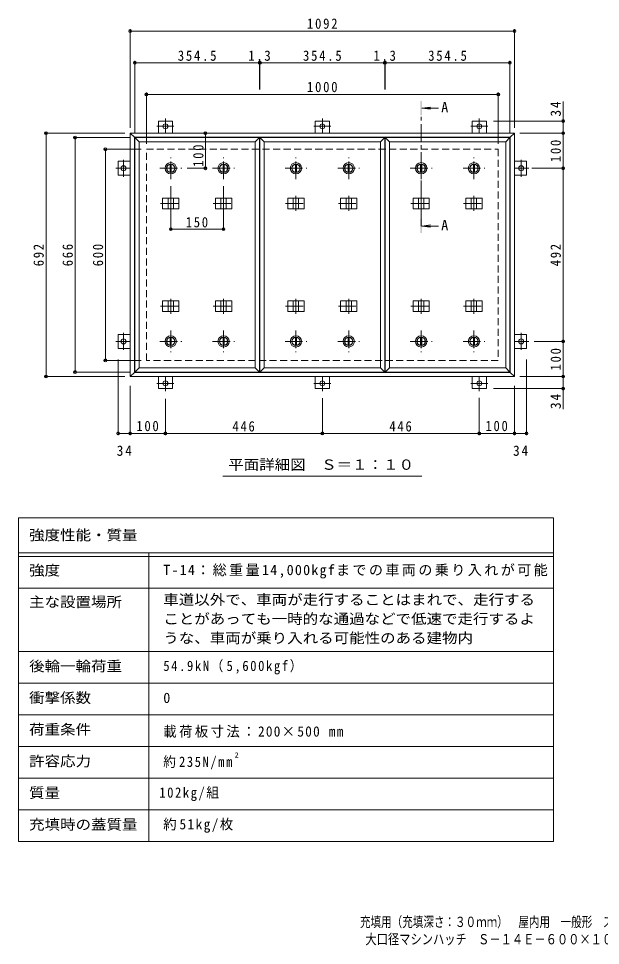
# Model space of a CAD drawing. Units: millimetres at full size, sheet at 1:10. Extents: x -1763 to 1949, y -1353 to 1281.
# Drawn here: x -1763 to -109, y -1353 to 1281 of the extents above; entities that cross this region are included whole.
import ezdxf
from ezdxf.enums import TextEntityAlignment as Align

# ---------------------------------------------------------------- set-up
doc = ezdxf.new("R2010")
doc.units = ezdxf.units.MM
doc.header["$LTSCALE"] = 10
doc.header["$PDMODE"] = 32
doc.header["$PDSIZE"] = 8
doc.linetypes.add('CHAIN1', pattern=[8, 5, -1, 1, -1])
doc.linetypes.add('DASHED2', pattern=[3, 2, -1])
for name, color, linetype, lineweight in [('0-1_躯体', 2, 'DASHED2', 9), ('0-2_仕上', 4, 'Continuous', 9), ('0-3_建具', 4, 'Continuous', 9), ('0-5_寸法', 4, 'Continuous', 9), ('0-C', 2, 'Continuous', 9), ('0-E', 3, 'Continuous', 9), ('0-F', 7, 'Continuous', 9), ('F-5_F-5ﾚｲﾔ', 7, 'Continuous', 9), ('F-F_F-Fﾚｲﾔ', 2, 'Continuous', 9)]:
    doc.layers.add(name, color=color, linetype=linetype, lineweight=lineweight)
doc.styles.add('ＭＳ ゴシック', font='')
doc.styles.get('ＭＳ ゴシック').set_extended_font_data('MS Gothic')

msp = doc.modelspace()

# ---------------------------------------------------------------- linework, layer by layer
at = {"layer": '0-1_躯体'}
for p, q in [((-1399.65, 309.27), (-1399.65, 909.27)), ((-1399.65, 909.27), (-399.65, 909.27)), ((-399.65, 909.27), (-399.65, 309.27)), ((-399.65, 309.27), (-1399.65, 309.27))]:
    msp.add_line(p, q, dxfattribs=at)
at = {"layer": '0-2_仕上'}
for p, q in [((-1432.65, 276.27), (-1432.65, 942.27)), ((-1432.65, 942.27), (-1078.15, 942.27)), ((-1090.15, 288.27), (-1090.15, 930.27)), ((-1078.15, 276.27), (-1078.15, 942.27)), ((-1076.9, 276.27), (-1076.9, 942.27)), ((-1076.9, 942.27), (-722.4, 942.27)), ((-734.4, 288.27), (-734.4, 930.27)), ((-722.4, 276.27), (-722.4, 942.27)), ((-721.15, 276.27), (-721.15, 942.27)), ((-721.15, 942.27), (-366.65, 942.27)), ((-378.65, 288.27), (-378.65, 930.27)), ((-366.65, 276.27), (-366.65, 942.27))]:
    msp.add_line(p, q, dxfattribs=at)
for points in [[(-1420.65, 288.27), (-1420.65, 930.27), (-1432.65, 942.27)], [(-1420.65, 930.27), (-1090.15, 930.27), (-1078.15, 942.27)], [(-1064.9, 288.27), (-1064.9, 930.27), (-1076.9, 942.27)], [(-1064.9, 930.27), (-734.4, 930.27), (-722.4, 942.27)], [(-709.15, 288.27), (-709.15, 930.27), (-721.15, 942.27)], [(-709.15, 930.27), (-378.65, 930.27), (-366.65, 942.27)], [(-1420.65, 288.27), (-1432.65, 276.27), (-1078.15, 276.27)], [(-1420.65, 288.27), (-1090.15, 288.27), (-1078.15, 276.27)], [(-1064.9, 288.27), (-1076.9, 276.27), (-722.4, 276.27)], [(-1064.9, 288.27), (-734.4, 288.27), (-722.4, 276.27)], [(-709.15, 288.27), (-721.15, 276.27), (-366.65, 276.27)], [(-709.15, 288.27), (-378.65, 288.27), (-366.65, 276.27)]]:
    msp.add_lwpolyline(points, dxfattribs=at)
at = {"layer": '0-3_建具', "color": 2}
for p, q in [((-1445.65, 955.27), (-1433.65, 943.27)), ((-1445.65, 263.27), (-1445.65, 955.27)), ((-1445.65, 955.27), (-353.65, 955.27)), ((-365.65, 943.27), (-353.65, 955.27)), ((-353.65, 955.27), (-353.65, 263.27)), ((-1433.65, 275.27), (-1433.65, 943.27)), ((-1433.65, 943.27), (-365.65, 943.27)), ((-365.65, 275.27), (-365.65, 943.27)), ((-1433.65, 275.27), (-1445.65, 263.27)), ((-365.65, 275.27), (-1433.65, 275.27)), ((-365.65, 275.27), (-353.65, 263.27)), ((-353.65, 263.27), (-1445.65, 263.27))]:
    msp.add_line(p, q, dxfattribs=at)
at = {"layer": '0-3_建具'}
for p, q in [((-1353.49, 770.27), (-1353.49, 740.27)), ((-1353.49, 770.27), (-1307.31, 770.27)), ((-1337.9, 770.27), (-1337.9, 740.27)), ((-1322.9, 770.27), (-1322.9, 740.27)), ((-1307.31, 770.27), (-1307.31, 740.27)), ((-1203.49, 770.27), (-1203.49, 740.27)), ((-1203.49, 770.27), (-1157.31, 770.27)), ((-1187.9, 770.27), (-1187.9, 740.27)), ((-1172.9, 770.27), (-1172.9, 740.27)), ((-1157.31, 770.27), (-1157.31, 740.27)), ((-997.74, 770.27), (-997.74, 740.27)), ((-997.74, 770.27), (-951.56, 770.27)), ((-982.15, 770.27), (-982.15, 740.27)), ((-967.15, 770.27), (-967.15, 740.27)), ((-951.56, 770.27), (-951.56, 740.27)), ((-847.74, 770.27), (-847.74, 740.27)), ((-847.74, 770.27), (-801.56, 770.27)), ((-832.15, 770.27), (-832.15, 740.27)), ((-817.15, 770.27), (-817.15, 740.27)), ((-801.56, 770.27), (-801.56, 740.27)), ((-641.99, 770.27), (-641.99, 740.27)), ((-641.99, 770.27), (-595.81, 770.27)), ((-626.4, 770.27), (-626.4, 740.27)), ((-611.4, 770.27), (-611.4, 740.27)), ((-595.81, 770.27), (-595.81, 740.27)), ((-491.99, 770.27), (-491.99, 740.27)), ((-491.99, 770.27), (-445.81, 770.27)), ((-476.4, 770.27), (-476.4, 740.27)), ((-461.4, 770.27), (-461.4, 740.27)), ((-445.81, 770.27), (-445.81, 740.27)), ((-1353.49, 740.27), (-1307.31, 740.27)), ((-1203.49, 740.27), (-1157.31, 740.27)), ((-997.74, 740.27), (-951.56, 740.27)), ((-847.74, 740.27), (-801.56, 740.27)), ((-641.99, 740.27), (-595.81, 740.27)), ((-491.99, 740.27), (-445.81, 740.27)), ((-1353.49, 448.27), (-1353.49, 478.27)), ((-1353.49, 478.27), (-1307.31, 478.27)), ((-1337.9, 448.27), (-1337.9, 478.27)), ((-1322.9, 448.27), (-1322.9, 478.27)), ((-1307.31, 448.27), (-1307.31, 478.27)), ((-1203.49, 448.27), (-1203.49, 478.27)), ((-1203.49, 478.27), (-1157.31, 478.27)), ((-1187.9, 448.27), (-1187.9, 478.27)), ((-1172.9, 448.27), (-1172.9, 478.27)), ((-1157.31, 448.27), (-1157.31, 478.27)), ((-997.74, 448.27), (-997.74, 478.27)), ((-997.74, 478.27), (-951.56, 478.27)), ((-982.15, 448.27), (-982.15, 478.27)), ((-967.15, 448.27), (-967.15, 478.27)), ((-951.56, 448.27), (-951.56, 478.27)), ((-847.74, 448.27), (-847.74, 478.27)), ((-847.74, 478.27), (-801.56, 478.27)), ((-832.15, 448.27), (-832.15, 478.27)), ((-817.15, 448.27), (-817.15, 478.27)), ((-801.56, 448.27), (-801.56, 478.27)), ((-641.99, 448.27), (-641.99, 478.27)), ((-641.99, 478.27), (-595.81, 478.27)), ((-626.4, 448.27), (-626.4, 478.27)), ((-611.4, 448.27), (-611.4, 478.27)), ((-595.81, 448.27), (-595.81, 478.27)), ((-491.99, 448.27), (-491.99, 478.27)), ((-491.99, 478.27), (-445.81, 478.27)), ((-476.4, 448.27), (-476.4, 478.27)), ((-461.4, 448.27), (-461.4, 478.27)), ((-445.81, 448.27), (-445.81, 478.27)), ((-1353.49, 448.27), (-1307.31, 448.27)), ((-1203.49, 448.27), (-1157.31, 448.27)), ((-997.74, 448.27), (-951.56, 448.27)), ((-847.74, 448.27), (-801.56, 448.27)), ((-641.99, 448.27), (-595.81, 448.27)), ((-491.99, 448.27), (-445.81, 448.27))]:
    msp.add_line(p, q, dxfattribs=at)
at = {"layer": '0-3_建具', "linetype": 'CHAIN1'}
for p, q in [((-1330.4, 777.39), (-1330.4, 734.15)), ((-1180.4, 777.39), (-1180.4, 734.15)), ((-974.65, 777.39), (-974.65, 734.15)), ((-824.65, 777.39), (-824.65, 734.15)), ((-618.9, 777.39), (-618.9, 734.15)), ((-468.9, 777.39), (-468.9, 734.15)), ((-1359.81, 755.27), (-1300.99, 755.27)), ((-1209.81, 755.27), (-1150.99, 755.27)), ((-1004.06, 755.27), (-945.24, 755.27)), ((-854.06, 755.27), (-795.24, 755.27)), ((-648.31, 755.27), (-589.49, 755.27)), ((-498.31, 755.27), (-439.49, 755.27)), ((-1330.4, 441.15), (-1330.4, 484.39)), ((-1180.4, 441.15), (-1180.4, 484.39)), ((-974.65, 441.15), (-974.65, 484.39)), ((-824.65, 441.15), (-824.65, 484.39)), ((-618.9, 441.15), (-618.9, 484.39)), ((-468.9, 441.15), (-468.9, 484.39)), ((-1359.81, 463.27), (-1300.99, 463.27)), ((-1209.81, 463.27), (-1150.99, 463.27)), ((-1004.06, 463.27), (-945.24, 463.27)), ((-854.06, 463.27), (-795.24, 463.27)), ((-648.31, 463.27), (-589.49, 463.27)), ((-498.31, 463.27), (-439.49, 463.27))]:
    msp.add_line(p, q, dxfattribs=at)
at = {"layer": '0-5_寸法'}
for p, q in [((-616.9, 1026.09), (-592.11, 1029.35)), ((-616.9, 1026.09), (-592.11, 1022.82)), ((-616.9, 1026.09), (-569.43, 1026.09)), ((-616.9, 690.96), (-592.11, 694.23)), ((-616.9, 690.96), (-592.11, 687.7)), ((-616.9, 690.96), (-569.43, 690.96))]:
    msp.add_line(p, q, dxfattribs=at)
at = {"layer": '0-5_寸法', "linetype": 'CHAIN1'}
msp.add_line((-618.9, 690.96), (-618.9, 1006.09), dxfattribs=at)
at = {"layer": '0-5_寸法', "color": 7}
msp.add_line((-1182.18, -20.14), (-617.12, -20.14), dxfattribs=at)
at = {"layer": '0-5_寸法'}
for points in [[(-616.9, 1046.09), (-620.9, 1046.09), (-616.9, 1006.09), (-620.9, 1006.09)], [(-616.9, 670.96), (-620.9, 670.96), (-616.9, 710.96), (-620.9, 710.96)]]:
    msp.add_solid(points, dxfattribs=at)
at = {"layer": '0-C', "linetype": 'CHAIN1'}
for p, q in [((-1330.4, 824.27), (-1330.4, 886.27)), ((-1180.4, 824.27), (-1180.4, 886.27)), ((-974.65, 824.27), (-974.65, 886.27)), ((-824.65, 824.27), (-824.65, 886.27)), ((-618.9, 824.27), (-618.9, 886.27)), ((-468.9, 824.27), (-468.9, 886.27)), ((-1361.4, 855.27), (-1299.4, 855.27)), ((-1211.4, 855.27), (-1149.4, 855.27)), ((-1005.65, 855.27), (-943.65, 855.27)), ((-855.65, 855.27), (-793.65, 855.27)), ((-649.9, 855.27), (-587.9, 855.27)), ((-499.9, 855.27), (-437.9, 855.27)), ((-1330.4, 394.27), (-1330.4, 332.27)), ((-1180.4, 394.27), (-1180.4, 332.27)), ((-974.65, 394.27), (-974.65, 332.27)), ((-824.65, 394.27), (-824.65, 332.27)), ((-618.9, 394.27), (-618.9, 332.27)), ((-468.9, 394.27), (-468.9, 332.27)), ((-1361.4, 363.27), (-1299.4, 363.27)), ((-1211.4, 363.27), (-1149.4, 363.27)), ((-1005.65, 363.27), (-943.65, 363.27)), ((-855.65, 363.27), (-793.65, 363.27)), ((-649.9, 363.27), (-587.9, 363.27)), ((-499.9, 363.27), (-437.9, 363.27))]:
    msp.add_line(p, q, dxfattribs=at)
at = {"layer": '0-C'}
for p, q in [((-1331.9, 866.67), (-1331.9, 843.87)), ((-1328.9, 866.67), (-1328.9, 843.87)), ((-1181.9, 866.67), (-1181.9, 843.87)), ((-1178.9, 866.67), (-1178.9, 843.87)), ((-976.15, 866.67), (-976.15, 843.87)), ((-973.15, 866.67), (-973.15, 843.87)), ((-826.15, 866.67), (-826.15, 843.87)), ((-823.15, 866.67), (-823.15, 843.87)), ((-620.4, 866.67), (-620.4, 843.87)), ((-617.4, 866.67), (-617.4, 843.87)), ((-470.4, 866.67), (-470.4, 843.87)), ((-467.4, 866.67), (-467.4, 843.87)), ((-1331.9, 351.87), (-1331.9, 374.67)), ((-1328.9, 351.87), (-1328.9, 374.67)), ((-1181.9, 351.87), (-1181.9, 374.67)), ((-1178.9, 351.87), (-1178.9, 374.67)), ((-976.15, 351.87), (-976.15, 374.67)), ((-973.15, 351.87), (-973.15, 374.67)), ((-826.15, 351.87), (-826.15, 374.67)), ((-823.15, 351.87), (-823.15, 374.67)), ((-620.4, 351.87), (-620.4, 374.67)), ((-617.4, 351.87), (-617.4, 374.67)), ((-470.4, 351.87), (-470.4, 374.67)), ((-467.4, 351.87), (-467.4, 374.67))]:
    msp.add_line(p, q, dxfattribs=at)
for centre, radius in [((-1330.4, 855.27), 16), ((-1180.4, 855.27), 16), ((-974.65, 855.27), 16), ((-824.65, 855.27), 16), ((-618.9, 855.27), 16), ((-468.9, 855.27), 16), ((-1330.4, 855.27), 12), ((-1330.4, 855.27), 11.5), ((-1180.4, 855.27), 12), ((-1180.4, 855.27), 11.5), ((-974.65, 855.27), 12), ((-974.65, 855.27), 11.5), ((-824.65, 855.27), 12), ((-824.65, 855.27), 11.5), ((-618.9, 855.27), 12), ((-618.9, 855.27), 11.5), ((-468.9, 855.27), 12), ((-468.9, 855.27), 11.5), ((-1330.4, 363.27), 16), ((-1330.4, 363.27), 12), ((-1330.4, 363.27), 11.5), ((-1180.4, 363.27), 16), ((-1180.4, 363.27), 12), ((-1180.4, 363.27), 11.5), ((-974.65, 363.27), 16), ((-974.65, 363.27), 12), ((-974.65, 363.27), 11.5), ((-824.65, 363.27), 16), ((-824.65, 363.27), 12), ((-824.65, 363.27), 11.5), ((-618.9, 363.27), 16), ((-618.9, 363.27), 12), ((-618.9, 363.27), 11.5), ((-468.9, 363.27), 16), ((-468.9, 363.27), 12), ((-468.9, 363.27), 11.5)]:
    msp.add_circle(centre, radius, dxfattribs=at)
at = {"layer": '0-E'}
for p, q in [((-1365.65, 989.47), (-1325.65, 989.47)), ((-1365.65, 989.47), (-1365.65, 955.27)), ((-1325.65, 989.47), (-1325.65, 955.27)), ((-919.65, 989.47), (-879.65, 989.47)), ((-919.65, 989.47), (-919.65, 955.27)), ((-879.65, 989.47), (-879.65, 955.27)), ((-473.65, 989.47), (-433.65, 989.47)), ((-473.65, 989.47), (-473.65, 955.27)), ((-433.65, 989.47), (-433.65, 955.27)), ((-1479.85, 835.27), (-1479.85, 875.27)), ((-1479.85, 875.27), (-1445.65, 875.27)), ((-319.45, 875.27), (-353.65, 875.27)), ((-319.45, 875.27), (-319.45, 835.27)), ((-1479.85, 835.27), (-1445.65, 835.27)), ((-319.45, 835.27), (-353.65, 835.27)), ((-1479.85, 343.27), (-1479.85, 383.27)), ((-1479.85, 383.27), (-1445.65, 383.27)), ((-319.45, 383.27), (-353.65, 383.27)), ((-319.45, 383.27), (-319.45, 343.27)), ((-1479.85, 343.27), (-1445.65, 343.27)), ((-319.45, 343.27), (-353.65, 343.27)), ((-1365.65, 229.07), (-1365.65, 263.27)), ((-1325.65, 229.07), (-1325.65, 263.27)), ((-919.65, 229.07), (-919.65, 263.27)), ((-879.65, 229.07), (-879.65, 263.27)), ((-473.65, 229.07), (-473.65, 263.27)), ((-433.65, 229.07), (-433.65, 263.27)), ((-1325.65, 229.07), (-1365.65, 229.07)), ((-879.65, 229.07), (-919.65, 229.07)), ((-433.65, 229.07), (-473.65, 229.07))]:
    msp.add_line(p, q, dxfattribs=at)
at = {"layer": '0-E', "linetype": 'CHAIN1'}
for p, q in [((-1345.65, 996.44), (-1345.65, 955.27)), ((-899.65, 996.44), (-899.65, 955.27)), ((-453.65, 996.44), (-453.65, 955.27)), ((-1321.27, 974.47), (-1370.03, 974.47)), ((-875.27, 974.47), (-924.03, 974.47)), ((-429.27, 974.47), (-478.03, 974.47)), ((-1464.85, 879.65), (-1464.85, 830.89)), ((-334.45, 830.89), (-334.45, 879.65)), ((-1486.82, 855.27), (-1445.65, 855.27)), ((-312.48, 855.27), (-353.65, 855.27)), ((-1464.85, 387.65), (-1464.85, 338.89)), ((-334.45, 338.89), (-334.45, 387.65)), ((-1486.82, 363.27), (-1445.65, 363.27)), ((-312.48, 363.27), (-353.65, 363.27)), ((-1370.03, 244.07), (-1321.27, 244.07)), ((-1345.65, 222.1), (-1345.65, 263.27)), ((-924.03, 244.07), (-875.27, 244.07)), ((-899.65, 222.1), (-899.65, 263.27)), ((-478.03, 244.07), (-429.27, 244.07)), ((-453.65, 222.1), (-453.65, 263.27))]:
    msp.add_line(p, q, dxfattribs=at)
at = {"layer": '0-E'}
for centre in [(-1345.65, 974.47), (-899.65, 974.47), (-453.65, 974.47), (-1464.85, 855.27), (-334.45, 855.27), (-1464.85, 363.27), (-334.45, 363.27), (-1345.65, 244.07), (-899.65, 244.07), (-453.65, 244.07)]:
    msp.add_circle(centre, 7, dxfattribs=at)
at = {"layer": '0-F'}
for p, q in [((-1445.65, 970.27), (-1445.65, 1250.27)), ((-1445.65, 1245.27), (-353.65, 1245.27)), ((-353.65, 970.27), (-353.65, 1250.27)), ((-1432.65, 957.27), (-1432.65, 1160.27)), ((-366.65, 957.27), (-366.65, 1160.27)), ((-1432.65, 1155.27), (-1078.15, 1155.27)), ((-1078.15, 1158.27), (-1078.15, 1079.25)), ((-1078.15, 1155.27), (-1076.9, 1155.27)), ((-1076.9, 1158.27), (-1076.9, 1079.25)), ((-1076.9, 1155.27), (-722.4, 1155.27)), ((-722.4, 1158.27), (-722.4, 1079.25)), ((-722.4, 1155.27), (-721.15, 1155.27)), ((-721.15, 1158.27), (-721.15, 1079.25)), ((-721.15, 1155.27), (-366.65, 1155.27)), ((-1399.65, 924.27), (-1399.65, 1070.27)), ((-1399.65, 1065.27), (-399.65, 1065.27)), ((-399.65, 924.27), (-399.65, 1070.27)), ((-215.56, 989.47), (-215.56, 1044.65)), ((-210.56, 989.47), (-413.65, 989.47)), ((-215.56, 955.27), (-215.56, 989.47)), ((-1460.65, 955.27), (-1689.91, 955.27)), ((-1684.91, 263.27), (-1684.91, 955.27)), ((-1232.11, 955.27), (-1232.11, 855.27)), ((-338.65, 955.27), (-210.56, 955.27)), ((-215.56, 855.27), (-215.56, 955.27)), ((-1447.65, 942.27), (-1607.44, 942.27)), ((-1602.44, 276.27), (-1602.44, 942.27)), ((-1414.65, 909.27), (-1521.27, 909.27)), ((-1516.27, 309.27), (-1516.27, 909.27)), ((-1229.11, 855.27), (-1284.22, 855.27)), ((-304.72, 855.27), (-210.56, 855.27)), ((-215.56, 363.27), (-215.56, 855.27)), ((-1330.4, 678.97), (-1330.4, 804.27)), ((-1180.4, 678.97), (-1180.4, 804.27)), ((-1330.4, 681.97), (-1180.4, 681.97)), ((-298.13, 363.27), (-210.56, 363.27)), ((-215.56, 263.27), (-215.56, 363.27)), ((-1414.65, 309.27), (-1521.27, 309.27)), ((-1479.85, 96.9), (-1479.85, 312.06)), ((-319.45, 96.91), (-319.45, 312.06)), ((-1447.65, 276.27), (-1607.44, 276.27)), ((-1460.65, 263.27), (-1689.91, 263.27)), ((-338.65, 263.27), (-210.56, 263.27)), ((-215.56, 263.27), (-215.56, 229.07)), ((-1445.65, 237.06), (-1445.65, 96.9)), ((-210.56, 229.07), (-413.65, 229.07)), ((-353.65, 237.06), (-353.65, 96.91)), ((-215.56, 229.07), (-215.56, 171.12)), ((-1345.65, 199.76), (-1345.65, 96.9)), ((-899.65, 98.9), (-899.65, 202.1)), ((-453.65, 203.13), (-453.65, 96.9)), ((-1479.85, 101.9), (-1445.65, 101.9)), ((-1445.65, 101.9), (-1345.65, 101.9)), ((-1345.65, 101.9), (-899.65, 101.9)), ((-899.65, 101.9), (-453.65, 101.9)), ((-453.65, 101.9), (-353.65, 101.9)), ((-353.65, 101.9), (-319.45, 101.9))]:
    msp.add_line(p, q, dxfattribs=at)
for p in [(-1445.65, 1245.27), (-353.65, 1245.27), (-1432.65, 1155.27), (-1078.15, 1155.27), (-1076.9, 1155.27), (-722.4, 1155.27), (-721.15, 1155.27), (-366.65, 1155.27), (-1399.65, 1065.27), (-399.65, 1065.27), (-215.56, 989.47), (-1684.91, 955.27), (-1232.11, 955.27), (-215.56, 955.27), (-1602.44, 942.27), (-1516.27, 909.27), (-1232.11, 855.27), (-215.56, 855.27), (-1330.4, 681.97), (-1180.4, 681.97), (-215.56, 363.27), (-1516.27, 309.27), (-1684.91, 263.27), (-1602.44, 276.27), (-215.56, 263.27), (-215.56, 229.07), (-1479.85, 101.9), (-1445.65, 101.9), (-1345.65, 101.9), (-899.65, 101.9), (-453.65, 101.9), (-353.65, 101.91), (-319.45, 101.9)]:
    msp.add_point(p, dxfattribs=at)
at = {"layer": 'F-5_F-5ﾚｲﾔ'}
for p, q in [((-243, -138), (-243, -1058)), ((-1763, -338), (-243, -338)), ((-1763, -518), (-243, -518))]:
    msp.add_line(p, q, dxfattribs=at)
at = {"layer": 'F-F_F-Fﾚｲﾔ', "color": 7}
for p, q in [((-1763, -138), (-243, -138)), ((-1763, -138), (-1763, -1058)), ((-1763, -238), (-243, -238)), ((-1763, -248), (-243, -248)), ((-1393, -238), (-1393, -1058)), ((-1763, -338), (-243, -338)), ((-1763, -518), (-243, -518)), ((-1763, -608), (-243, -608)), ((-1763, -698), (-243, -698)), ((-243, -788), (-1763, -788)), ((-243, -878), (-1763, -878)), ((-243, -968), (-1763, -968)), ((-243, -1058), (-1763, -1058))]:
    msp.add_line(p, q, dxfattribs=at)

# ---------------------------------------------------------------- texts
at = {"layer": '0-5_寸法', "color": 2, "style": 'ＭＳ ゴシック'}
for p in [(-561.87, 1005.69), (-561.87, 670.57)]:
    msp.add_text('A', height=29.33, dxfattribs=at).set_placement(p, align=Align.BOTTOM_LEFT)
at = {"layer": '0-5_寸法', "color": 2, "style": 'ＭＳ ゴシック', "width": 1.1}
msp.add_text('平面詳細図\u3000Ｓ＝１：１０', height=29.33, dxfattribs=at).set_placement((-1167.15, -10.34), align=Align.BOTTOM_LEFT)
at = {"layer": '0-F', "color": 2, "char_height": 29.33, "attachment_point": 7, "style": 'ＭＳ ゴシック'}
for s, insert in [('\\T1.28;\\W0.9;1092', (-943.4, 1251.27)), ('\\T1.28;\\W0.9;354.5', (-1310.4, 1160.27)), ('\\T1.27;\\W0.9;1.3', (-1110.02, 1160.27)), ('\\T1.28;\\W0.9;354.5', (-954.65, 1160.27)), ('\\T1.27;\\W0.9;1.3', (-754.27, 1160.27)), ('\\T1.28;\\W0.9;354.5', (-598.9, 1160.27)), ('\\T1.28;\\W0.9;1000', (-943.4, 1071.27)), ('\\T1.27;\\W0.9;150', (-1287.9, 686.97)), ('\\T1.27;\\W0.9;100', (-1428.15, 107.9)), ('\\T1.27;\\W0.9;446', (-1155.15, 106.9)), ('\\T1.27;\\W0.9;446', (-709.15, 106.9)), ('\\T1.27;\\W0.9;100', (-436.15, 107.9)), ('\\T1.27;\\W0.95;34', (-1484, 37.68)), ('\\T1.27;\\W0.95;34', (-357.8, 37.68))]:
    msp.add_mtext(s, dxfattribs=dict(at, insert=insert))
at = {"layer": '0-F', "color": 2, "char_height": 29.33, "attachment_point": 7, "rotation": 90, "style": 'ＭＳ ゴシック'}
for s, insert in [('\\T1.27;\\W0.95;34', (-221.56, 1002.15)), ('\\T1.27;\\W0.9;100', (-221.56, 872.77)), ('\\T1.27;\\W0.9;100', (-1237.11, 859.28)), ('\\T1.27;\\W0.9;692', (-1690.91, 576.77)), ('\\T1.27;\\W0.9;666', (-1608.44, 576.77)), ('\\T1.27;\\W0.9;600', (-1522.27, 576.77)), ('\\T1.27;\\W0.9;492', (-221.56, 576.77)), ('\\T1.27;\\W0.9;100', (-221.56, 280.77)), ('\\T1.27;\\W0.95;34', (-221.56, 171.12))]:
    msp.add_mtext(s, dxfattribs=dict(at, insert=insert))
at = {"layer": 'F-5_F-5ﾚｲﾔ', "color": 6, "style": 'ＭＳ ゴシック'}
msp.add_text('2', height=14.66, dxfattribs=at).set_placement((-1148.94, -823.78), align=Align.BOTTOM_LEFT)
at = {"layer": 'F-5_F-5ﾚｲﾔ', "color": 2, "style": 'ＭＳ ゴシック'}
for s, width, p in [('充填用（充填深さ：３０ｍｍ）\u3000屋内用\u3000一般形\u3000スチール製\u3000ステンレス目地', 0.75, (-792.72, -1309.74)), ('大口径マシンハッチ\u3000Ｓ－１４Ｅ－６００×１０００', 0.8, (-777.22, -1358.94))]:
    msp.add_text(s, height=29.33, dxfattribs=dict(at, width=width)).set_placement(p, align=Align.BOTTOM_LEFT)
at = {"layer": 'F-F_F-Fﾚｲﾔ', "style": 'ＭＳ ゴシック', "width": 1.1}
for s, p in [('強度性能・質量', (-1733, -210.57)), ('強度', (-1733, -310.5)), ('主な設置場所', (-1733, -400.5)), ('車道以外で、車両が走行することはまれで、走行する', (-1351.67, -394.07)), ('ことがあっても一時的な通過などで低速で走行するよ', (-1351.67, -448.55)), ('うな、車両が乗り入れる可能性のある建物内', (-1351.67, -503.04)), ('後輪一輪荷重', (-1733, -583)), ('衝撃係数', (-1733, -673)), ('荷重条件', (-1733, -763)), ('許容応力', (-1733, -853)), ('質量', (-1733, -943)), ('充填時の蓋質量', (-1733, -1033))]:
    msp.add_text(s, height=29.33, dxfattribs=at).set_placement(p, align=Align.BOTTOM_LEFT)
at = {"layer": 'F-F_F-Fﾚｲﾔ', "style": 'ＭＳ ゴシック'}
msp.add_text('0', height=29.33, dxfattribs=at).set_placement((-1351.67, -673), align=Align.BOTTOM_LEFT)
at = {"layer": 'F-F_F-Fﾚｲﾔ', "char_height": 29.33, "attachment_point": 7, "style": 'ＭＳ ゴシック'}
for s, insert in [('\\T1.17;T-14：総重量14,000kgfまでの車両の乗り入れが可能', (-1351.67, -310.5)), ('\\T1.25;\\W0.9;54.9kN（5,600kgf）', (-1351.67, -583)), ('\\T1.18;\\W0.95;載荷板寸法：200×500\\~mm', (-1351.67, -763)), ('\\T1.24;\\W0.9;約235N/mm', (-1351.67, -853)), ('\\T1.24;\\W0.9;102kg/組', (-1362.92, -943)), ('\\T1.21;\\W0.95;約51kg/枚', (-1351.67, -1033))]:
    msp.add_mtext(s, dxfattribs=dict(at, insert=insert))

doc.saveas('drawing.dxf')
